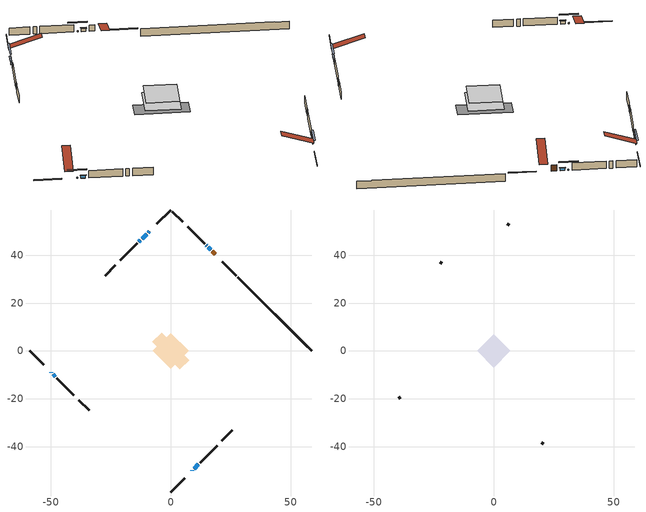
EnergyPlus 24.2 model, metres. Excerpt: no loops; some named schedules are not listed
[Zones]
conditioned space
 floor adiabatic (AdiabaticFloorConstruction): -7.43,0 0,7.43 7.43,0 0,-7.43 z1.4
 floor foundation (Slab1 construction): -7.7,3.86 -3.86,7.7 7.7,-3.86 3.86,-7.7 z-1.19
 wall outside (RimJoist1 construction): 0,-58.81 5.78,-53.03 / -58.81,0 -53.03,-5.78 / 0,58.81 -5.78,53.03 / 27.33,31.48 21.55,37.25 z1.4:1.7
 wall outside (AdiabaticWallConstruction 1): 18.47,40.34 17.26,41.55 z1.4:3.43
 wall outside (AdiabaticWallConstruction): 16.6,42.21 15.63,43.18 / -49.09,-9.72 -48.12,-10.69 z1.4:2.31; 14.98,43.83 14.78,44.03 / 8.86,-49.94 9.06,-49.75 / -49.94,-8.86 -49.75,-9.06 z1.4:1.77; -8.87,49.94 -9.45,49.36 z1.4:1.76; -10.1,48.7 -11.98,46.83 z1.4:2.56; -12.64,46.17 -13.26,45.55 z1.4:2.57; 9.72,-49.09 11.56,-47.25 z1.4:3.12
 wall outside (Wall1 construction): 12.22,-46.59 19.31,-39.5 / -47.46,-11.34 -40.37,-18.44 / -13.92,44.89 -21.01,37.8 / 14.13,44.68 7.03,51.78 z1.4:3.84
 wall outside (Wall3 construction): 21.36,-37.45 25.69,-33.12 / -38.33,-20.48 -34,-24.81 / -23.06,35.75 -27.39,31.42 / 4.99,53.82 0.66,58.15 z1.4:3.84
 wall foundation (FoundationWall1 construction): 27.99,30.82,-1.19 27.99,30.82,1.4 55.73,3.08,1.4 55.73,3.08,1.26 58.81,0,1.26 58.81,0,-1.19
 window (WindowConstruction): 16.6,42.21 15.63,43.18 z1.4:2.31
 window (WindowConstruction 5): 14.98,43.83 14.78,44.03 z1.4:1.76
 window (WindowConstruction 6): -8.87,49.94 -9.45,49.36 z1.4:1.76
 window (WindowConstruction 7): 8.87,-49.94 9.06,-49.75 z1.4:1.76
 window (WindowConstruction 8): -49.94,-8.87 -49.75,-9.06 z1.4:1.76
 window (WindowConstruction 1): -10.11,48.7 -11.98,46.83 z1.4:2.56
 window (WindowConstruction 2): -12.64,46.17 -13.26,45.55 z1.4:2.56
 window (WindowConstruction 3): 9.72,-49.09 11.56,-47.25 z1.4:3.12
 window (WindowConstruction 4): -49.09,-9.72 -48.12,-10.69 z1.4:2.31
 door (Door): 18.46,40.34 17.26,41.55 z1.4:3.43
 ceiling adiabatic (AdiabaticFloorConstruction): 0,-7.43 7.43,0 0,7.43 -7.43,0 z1.4
attic - vented
 floor to conditioned space (Floor1 construction Reversed): -6.92,0 0,6.92 6.92,0 0,-6.92 z3.84
 wall outside (Wall2 construction): 19.97,-38.84 20.7,-38.11 / -39.71,-19.09 -38.98,-19.83 / -21.67,37.14 -22.4,36.41 / 6.37,52.43 5.64,53.17 z1.4:3.84
 roof outside (Roof1 construction): 8.21,-50.6,3.84 1.47,-43.86,7.01 -0.3,-45.64,7.01 6.43,-52.37,3.84; -50.6,-8.21,3.84 -43.86,-1.47,7.01 -45.64,0.3,7.01 -52.37,-6.43,3.84; -8.21,50.6,3.84 -1.47,43.86,7.01 0.3,45.64,7.01 -6.43,52.37,3.84; 19.12,39.69,3.84 12.38,32.95,7.01 14.16,31.17,7.01 20.9,37.91,3.84
shading: 15.49,43.32 16.74,42.06 17.04,42.36 15.78,43.61 z2.51; 12.87,45.94 16.89,41.92 17.18,42.21 13.16,46.23 z4.47; -11.36,47.44 -6.95,51.86 -7.24,52.15 -11.66,47.74 z4.47; 10.98,-47.83 6.95,-51.86 7.24,-52.15 11.27,-48.12 z4.47; -47.83,-10.98 -51.86,-6.95 -52.15,-7.24 -48.12,-11.27 z4.47; -12.12,46.69 -9.96,48.85 -10.25,49.14 -12.41,46.98 z2.77; -13.4,45.4 -12.5,46.31 -12.79,46.6 -13.7,45.69 z2.77; 11.7,-47.1 9.58,-49.23 9.87,-49.52 12,-47.4 z3.32; -47.98,-10.83 -49.23,-9.58 -49.52,-9.87 -48.27,-11.12 z2.51
[Building]
Building 1: Terrain=Suburbs
[Site:Location]
Winnipeg Intl AP_MB: Latitude {deg}=49.91; Longitude {deg}=-97.24; Time Zone {hr}=-6; Elevation {m}=239; Keep Site Location Information=Yes
[Site:GroundTemperature:Shallow]
-2.46526, -5.11642, -5.32873, -4.07063, 0.979979, 6.00706, 10.3653, 13.1261, 13.3606, 11.1152, 6.8681, 1.99523
[Site:WaterMainsTemperature]
Calculation Method=Schedule; Temperature Schedule=mains temperature schedule
[Material] Roughness=Rough; Thermal Absorptance=0.9
Name | Thickness {m} | Conductivity {W/m-K} | Density {kg/m3} | Specific Heat {J/kg-K} | Solar Absorptance | Visible Absorptance
asphalt or fiberglass shingles | 0.00635 | 0.162714 | 1121.4 | 1465.45 | 0.84 | 0.84
ceiling loosefill ins | 0.169333 | 0.0480833 | 16.02 | 1046.75 | 0.7 | 0.7
ceiling stud and cavity | 0.1397 | 0.0890429 | 65.682 | 1177.47 | 0.7 | 0.7
concrete 4.0 in. | 0.1016 | 1.803125 | 2242.8 | 837.4 | 0.7 | 0.7
concrete 8.0 in. | 0.2032 | 1.803125 | 2242.8 | 837.4 | 0.7 | 0.7
door material | 0.04445 | 0.053851 | 512.64 | 1214.23 | 0.7 | 0.7
exterior vertical ins | 0.0430808 | 0.029427 | 32.04 | 1214.23 | 0.7 | 0.7
floor covering | 0.0127 | 0.0433444 | 54.468 | 1339.84 | 0.6 | 0.6
floor rigid ins; wall rigid ins 1 | 0.512978 | 0.029427 | 32.04 | 1214.23 | 0.7 | 0.7
floor stud and cavity | 0.1397 | 1.75129 | 37.0049 | 1207.88 | 0.7 | 0.7
furniture material conditioned space 1 | 0.1524 | 0.115458 | 640.8 | 1214.23 | 0.6 | 0.6
gypsum board | 0.0127 | 0.160291 | 801 | 837.4 | 0.6 | 0.6
gypsum board 1 | 0.0127 | 0.160291 | 801 | 837.4 | 0.7 | 0.7
osb sheathing 0.5 in. | 0.0127 | 0.115458 | 512.64 | 1214.23 | 0.7 | 0.7
osb sheathing 0.75 in. | 0.01905 | 0.115458 | 512.64 | 1214.23 | 0.7 | 0.7
osb sheathing 2.0 in. | 0.0508 | 0.115458 | 512.64 | 1214.23 | 0.7 | 0.7
rim joist rigid ins; wall rigid ins | 0.051816 | 0.029427 | 32.04 | 1214.23 | 0.7 | 0.7
rim joist stud and cavity | 0.0508 | 0.0402607 | 125.044 | 1163.47 | 0.6 | 0.6
wall stud and cavity | 0.1397 | 0.215597 | 139.0536 | 1170.24 | 0.7 | 0.7
wall stud and cavity 1 | 0.0889 | 6.1454 | 50.32683 | 1063.81 | 0.6 | 0.6
wall stud and cavity 2 | 0.1397 | 0.242149 | 139.0536 | 1170.24 | 0.7 | 0.7
wall stud and cavity 3 | 0.0889 | 0.380278 | 52.3479 | 1209.89 | 0.7 | 0.7
wall stud and cavity 4 | 0.0889 | 0.391764 | 83.0341 | 1211.67 | 0.7 | 0.7
wood siding | 0.0254 | 0.102417 | 544.68 | 1172.36 | 0.4 | 0.4
wood siding 1 | 0.00254 | 0.102417 | 544.68 | 1172.36 | 0.4 | 0.4
wood siding 2; wood siding 3; wood siding 4 | 0.0254 | 0.102417 | 544.68 | 1172.36 | 0.7 | 0.7
[WindowMaterial:SimpleGlazingSystem]
Name | U-Factor {W/m2-K} | Solar Heat Gain Coefficient
WindowMaterial | 2.333658 | 0.55
WindowMaterial 1 | 2.26098 | 0.58
WindowMaterial 2 | 2.268361 | 0.58
WindowMaterial 3 | 2.17127 | 0.61
WindowMaterial 4 | 2.67377 | 0.39
[Construction]
AdiabaticFloorConstruction: floor stud and cavity, floor rigid ins, osb sheathing 0.75 in., floor covering
AdiabaticWallConstruction: wood siding 3, wall rigid ins 1, wall stud and cavity 3, gypsum board
AdiabaticWallConstruction 1: wood siding 4, wall rigid ins 1, wall stud and cavity 3, gypsum board
Door: door material
Floor1 construction Reversed: gypsum board, ceiling stud and cavity, ceiling loosefill ins
FoundationWall1 construction: concrete 8.0 in., gypsum board 1
furniture construction conditioned space 1: furniture material conditioned space 1
PartitionWallConstruction: gypsum board, wall stud and cavity 4, gypsum board
RimJoist1 construction: wood siding 2, rim joist rigid ins, osb sheathing 2.0 in., rim joist stud and cavity
Roof1 construction: asphalt or fiberglass shingles
Slab1 construction: concrete 4.0 in.
Wall1 construction: wood siding, wall rigid ins, osb sheathing 0.5 in., wall stud and cavity, gypsum board
Wall2 construction: wood siding 1, wall stud and cavity 1
Wall3 construction: wood siding, wall rigid ins, osb sheathing 0.5 in., wall stud and cavity 2, gypsum board
WindowConstruction; WindowConstruction 4: WindowMaterial
WindowConstruction 1: WindowMaterial 1
WindowConstruction 2: WindowMaterial 2
WindowConstruction 3: WindowMaterial 3
WindowConstruction 5; WindowConstruction 6; WindowConstruction 7; WindowConstruction 8: WindowMaterial 4
[Zone] Multiplier=1; Part of Total Floor Area=Yes
Name | Volume {m3}
attic - vented | 49.3343
conditioned space | 498.3
[Space]
Name | Zone | Volume {m3}
attic - vented 1 | attic - vented | 49.3343
conditioned space 1 | conditioned space | 498.3
[ZoneInfiltration:EffectiveLeakageArea]
infil attic - vented 1: Zone or Space=attic - vented 1; Schedule=Always On Discrete; Effective Air Leakage Area {cm2}=3189.67; Stack Coefficient=0.000390411; Wind Coefficient=1.335e-05
[ZoneMixing]
whole house fan mix: Zone or Space=attic - vented; Schedule=Always On Continuous; Design Flow Rate Calculation Method=Flow/Zone; Design Flow Rate {m3/s}=0; Source Zone or Space=conditioned space
[SurfaceProperty:ExposedFoundationPerimeter]
Slab1: Exposed Perimeter Calculation Method=TotalExposedPerimeter; Total Exposed Perimeter {m}=43.586
[InternalMass] Zone or ZoneList=conditioned space; Space or SpaceList=conditioned space 1
Name | Construction | Surface Area {m2}
furniture mass conditioned space 1 | furniture construction conditioned space 1 | 79.7201
partition wall mass | PartitionWallConstruction | 199.3
[Lights]
interior lighting: Zone or ZoneList or Space or SpaceList=conditioned space 1; Schedule=interior lighting schedule; Design Level Calculation Method=LightingLevel; Lighting Level {W}=343.2; Return Air Fraction=0; Fraction Radiant=0.6; Fraction Visible=0.2; Fraction Replaceable=1
[People]
occupants: Zone or ZoneList or Space or SpaceList=conditioned space 1; Number of People Schedule=occupants schedule; Number of People Calculation Method=People; Number of People=3; Fraction Radiant=0.314171; Sensible Heat Fraction=0.56303; Activity Level Schedule=occupants activity schedule; Carbon Dioxide Generation Rate {m3/s-W}=0; Enable ASHRAE 55 Comfort Warnings=No; Mean Radiant Temperature Calculation Type=EnclosureAveraged
[ElectricEquipment] Zone or ZoneList or Space or SpaceList=conditioned space 1; Design Level Calculation Method=EquipmentLevel
Name | Schedule | Design Level {W} | Fraction Latent | Fraction Radiant | Fraction Lost
clothes dryer | clothes dryer schedule | 140.772 | 0.015 | 0.081 | 0.85
clothes washer | clothes washer schedule | 32.1985 | 0.03 | 0.162 | 0.7
cooking range | cooking range schedule | 215.147 | 0.08 | 0.432 | 0.2
dishwasher | dishwasher schedule | 66.8632 | 0.3 | 0.18 | 0.4
fridge | fridge schedule | 72.9452 | 0 | 0.6 | 0
mech vent house fan | mech vent house fan schedule | 10 | 0 | 0 | 1
mech vent house fan cfis | mech vent house fan cfis schedule | 0 | 0 | 0 | 0
misc plug loads | misc plug loads schedule | 494.7 | 0.045 | 0.513 | 0.1
whole house fan | Always On Discrete | 0 | 0 | 0 | 1
[OtherEquipment] Zone or ZoneList or Space or SpaceList=conditioned space 1; Design Level Calculation Method=EquipmentLevel
Name | Fuel Type | Schedule | Design Level {W} | Fraction Latent | Fraction Radiant | Fraction Lost
clothes dryer 1 | Electricity | clothes dryer schedule | 0 | 0.015 | 0.081 | 0.85
cooking range 1 | Electricity | cooking range schedule | 0 | 0.08 | 0.432 | 0.2
general water use latent | None | general water use schedule | 62.594 | 1 | 0 | 0
general water use sensible | None | general water use schedule | -61.6891 | 0 | 0.6 | 0
mech vent house fan latent load | None | Always On Discrete | 0 | 1 | 0 | 0
mech vent house fan sensible load | None | Always On Discrete | 0 | 0 | 0 | 0
water heater energy adjustment1 | NaturalGas | Always On Discrete | 0.01 | 0 | 0 | 1
[ZoneInfiltration:DesignFlowRate] Zone or ZoneList or Space or SpaceList=conditioned space 1; Schedule=Always On Discrete; Design Flow Rate Calculation Method=Flow/Zone; Design Flow Rate {m3/s}=0
infil flow; natural vent flow; whole house fan flow
[AvailabilityManager:Scheduled]
central ac and furnace airloop Availability Manager: Schedule=Always On Discrete
[Foundation:Kiva]
Foundation Kiva 1: Initial Indoor Air Temperature {C}=21; Wall Height Above Grade {m}=1.40001; Wall Depth Below Slab {m}=0.2032; Custom Block Material Name 1=exterior vertical ins; Custom Block Depth 1 {m}=2.59001; Custom Block X Position 1 {m}=0.2159; Custom Block Z Position 1 {m}=0
[Foundation:Kiva:Settings]
Soil Conductivity {W/m-K}=0.849921; Soil Density {kg/m3}=1842.3; Soil Specific Heat {J/kg-K}=418.7; Ground Solar Absorptivity=0.9; Ground Thermal Absorptivity=0.9; Ground Surface Roughness {m}=0.03; Far-Field Width {m}=40; Deep-Ground Boundary Condition=ZeroFlux; Deep-Ground Depth {m}=40; Minimum Cell Dimension {m}=0.2; Maximum Cell Growth Coefficient=3; Simulation Timestep=Timestep
[Exterior:Lights]
exterior lighting: Schedule=exterior lighting schedule; Design Level {W}=75.6
[EnergyManagementSystem:GlobalVariable]
central_ac_and_furnace_airloop_Fan_RTF
infil_program_Qfan
infil_program_Qinf
natural_vent_program_Qnv
natural_vent_program_Qwhf
[EnergyManagementSystem:Sensor]
Name | Output:Variable or Output:Meter Index Key | Output:Variable or Output:Meter
airflow_gain | infil flow | Infiltration Sensible Heat Gain Energy
airflow_gain_1 | natural vent flow | Infiltration Sensible Heat Gain Energy
airflow_gain_2 | whole house fan flow | Infiltration Sensible Heat Gain Energy
airflow_loss | infil flow | Infiltration Sensible Heat Loss Energy
airflow_loss_1 | natural vent flow | Infiltration Sensible Heat Loss Energy
airflow_loss_2 | whole house fan flow | Infiltration Sensible Heat Loss Energy
clg_load_cond |  | Cooling:EnergyTransfer:Zone:CONDITIONED SPACE
clg_sp_s; clg_sp_s_1 | cooling setpoint | Schedule Value
clothes_dryer_exhaust_0_sch_s | clothes dryer exhaust 0 schedule | Schedule Value
cool_season | cooling season schedule | Schedule Value
htg_load_cond |  | Heating:EnergyTransfer:Zone:CONDITIONED SPACE
htg_sp_s; htg_sp_s_1 | heating setpoint | Schedule Value
ig_ee_conv | clothes dryer | Electric Equipment Convective Heating Energy
ig_ee_conv_2 | cooking range | Electric Equipment Convective Heating Energy
ig_ee_conv_4 | fridge | Electric Equipment Convective Heating Energy
ig_ee_conv_5 | misc plug loads | Electric Equipment Convective Heating Energy
ig_ee_conv_6 | whole house fan | Electric Equipment Convective Heating Energy
ig_ee_rad | clothes dryer | Electric Equipment Radiant Heating Energy
ig_ee_rad_2 | cooking range | Electric Equipment Radiant Heating Energy
ig_ee_rad_4 | fridge | Electric Equipment Radiant Heating Energy
ig_ee_rad_5 | misc plug loads | Electric Equipment Radiant Heating Energy
ig_ee_rad_6 | whole house fan | Electric Equipment Radiant Heating Energy
ig_lgt_conv | interior lighting | Lights Convective Heating Energy
ig_lgt_rad | interior lighting | Lights Radiant Heating Energy
ig_lgt_vis | interior lighting | Lights Visible Radiation Heating Energy
ig_oe_conv | clothes dryer 1 | Other Equipment Convective Heating Energy
ig_oe_conv_1 | cooking range 1 | Other Equipment Convective Heating Energy
ig_oe_conv_2 | general water use latent | Other Equipment Convective Heating Energy
ig_oe_conv_3 | general water use sensible | Other Equipment Convective Heating Energy
ig_oe_conv_4 | water heater energy adjustment1 | Other Equipment Convective Heating Energy
ig_oe_rad | clothes dryer 1 | Other Equipment Radiant Heating Energy
ig_oe_rad_1 | cooking range 1 | Other Equipment Radiant Heating Energy
ig_oe_rad_2 | general water use latent | Other Equipment Radiant Heating Energy
ig_oe_rad_3 | general water use sensible | Other Equipment Radiant Heating Energy
ig_oe_rad_4 | water heater energy adjustment1 | Other Equipment Radiant Heating Energy
ig_ppl_conv | occupants | People Convective Heating Energy
ig_ppl_rad | occupants | People Radiant Heating Energy
im_conv | furniture mass conditioned space 1 | Surface Inside Face Convection Heat Gain Energy
im_conv_1 | partition wall mass | Surface Inside Face Convection Heat Gain Energy
im_ig | furniture mass conditioned space 1 | Surface Inside Face Internal Gains Radiation Heat Gain Energy
im_ig_1 | partition wall mass | Surface Inside Face Internal Gains Radiation Heat Gain Energy
im_lgt | furniture mass conditioned space 1 | Surface Inside Face Lights Radiation Heat Gain Energy
im_lgt_1 | partition wall mass | Surface Inside Face Lights Radiation Heat Gain Energy
im_sol | furniture mass conditioned space 1 | Surface Inside Face Solar Radiation Heat Gain Energy
im_sol_1 | partition wall mass | Surface Inside Face Solar Radiation Heat Gain Energy
im_surf | furniture mass conditioned space 1 | Surface Inside Face Net Surface Thermal Radiation Heat Gain Energy
im_surf_1 | partition wall mass | Surface Inside Face Net Surface Thermal Radiation Heat Gain Energy
mv_conv | mech vent house fan | Electric Equipment Convective Heating Energy
mv_conv_1 | mech vent house fan cfis | Electric Equipment Convective Heating Energy
mv_conv_2 | mech vent house fan latent load | Other Equipment Convective Heating Energy
mv_conv_3 | mech vent house fan sensible load | Other Equipment Convective Heating Energy
mv_rad | mech vent house fan | Electric Equipment Radiant Heating Energy
mv_rad_1 | mech vent house fan cfis | Electric Equipment Radiant Heating Energy
mv_rad_2 | mech vent house fan latent load | Other Equipment Radiant Heating Energy
mv_rad_3 | mech vent house fan sensible load | Other Equipment Radiant Heating Energy
natural_vent_s | natural vent schedule | Schedule Value
out_pb_s |  | Site Outdoor Air Barometric Pressure
out_wt_s |  | Site Outdoor Air Humidity Ratio
site_vw_s |  | Site Wind Speed
ss_back_out | Window1 | Surface Window Shortwave from Zone Back Out Window Heat Transfer Rate
ss_back_out_1 | Window11 | Surface Window Shortwave from Zone Back Out Window Heat Transfer Rate
ss_back_out_2 | Window12 | Surface Window Shortwave from Zone Back Out Window Heat Transfer Rate
ss_back_out_3 | Window15 | Surface Window Shortwave from Zone Back Out Window Heat Transfer Rate
ss_back_out_4 | Window16 | Surface Window Shortwave from Zone Back Out Window Heat Transfer Rate
ss_back_out_5 | Window3 | Surface Window Shortwave from Zone Back Out Window Heat Transfer Rate
ss_back_out_6 | Window4 | Surface Window Shortwave from Zone Back Out Window Heat Transfer Rate
ss_back_out_7 | Window7 | Surface Window Shortwave from Zone Back Out Window Heat Transfer Rate
ss_back_out_8 | Window9 | Surface Window Shortwave from Zone Back Out Window Heat Transfer Rate
ss_conv | Door1 | Surface Inside Face Convection Heat Gain Energy
ss_conv_1 | Window1 | Surface Inside Face Convection Heat Gain Energy
ss_conv_2 | Window11 | Surface Inside Face Convection Heat Gain Energy
ss_conv_3 | Window12 | Surface Inside Face Convection Heat Gain Energy
ss_conv_4 | Window15 | Surface Inside Face Convection Heat Gain Energy
ss_conv_5 | Window16 | Surface Inside Face Convection Heat Gain Energy
ss_conv_6 | Window3 | Surface Inside Face Convection Heat Gain Energy
ss_conv_7 | Window4 | Surface Inside Face Convection Heat Gain Energy
ss_conv_8 | Window7 | Surface Inside Face Convection Heat Gain Energy
ss_conv_9 | Window9 | Surface Inside Face Convection Heat Gain Energy
ss_ig | Door1 | Surface Inside Face Internal Gains Radiation Heat Gain Energy
ss_ig_1 | Window1 | Surface Inside Face Internal Gains Radiation Heat Gain Energy
ss_ig_2 | Window11 | Surface Inside Face Internal Gains Radiation Heat Gain Energy
ss_ig_3 | Window12 | Surface Inside Face Internal Gains Radiation Heat Gain Energy
ss_ig_4 | Window15 | Surface Inside Face Internal Gains Radiation Heat Gain Energy
ss_ig_5 | Window16 | Surface Inside Face Internal Gains Radiation Heat Gain Energy
ss_ig_6 | Window3 | Surface Inside Face Internal Gains Radiation Heat Gain Energy
ss_ig_7 | Window4 | Surface Inside Face Internal Gains Radiation Heat Gain Energy
ss_ig_8 | Window7 | Surface Inside Face Internal Gains Radiation Heat Gain Energy
ss_ig_9 | Window9 | Surface Inside Face Internal Gains Radiation Heat Gain Energy
ss_lgt | Door1 | Surface Inside Face Lights Radiation Heat Gain Energy
ss_sol | Door1 | Surface Inside Face Solar Radiation Heat Gain Energy
ss_surf | Door1 | Surface Inside Face Net Surface Thermal Radiation Heat Gain Energy
ss_surf_1 | Window1 | Surface Inside Face Net Surface Thermal Radiation Heat Gain Energy
ss_surf_2 | Window11 | Surface Inside Face Net Surface Thermal Radiation Heat Gain Energy
ss_surf_3 | Window12 | Surface Inside Face Net Surface Thermal Radiation Heat Gain Energy
ss_surf_4 | Window15 | Surface Inside Face Net Surface Thermal Radiation Heat Gain Energy
ss_surf_5 | Window16 | Surface Inside Face Net Surface Thermal Radiation Heat Gain Energy
ss_surf_6 | Window3 | Surface Inside Face Net Surface Thermal Radiation Heat Gain Energy
ss_surf_7 | Window4 | Surface Inside Face Net Surface Thermal Radiation Heat Gain Energy
ss_surf_8 | Window7 | Surface Inside Face Net Surface Thermal Radiation Heat Gain Energy
ss_surf_9 | Window9 | Surface Inside Face Net Surface Thermal Radiation Heat Gain Energy
ss_trans_in | Window1 | Surface Window Transmitted Solar Radiation Rate
ss_trans_in_1 | Window11 | Surface Window Transmitted Solar Radiation Rate
ss_trans_in_2 | Window12 | Surface Window Transmitted Solar Radiation Rate
ss_trans_in_3 | Window15 | Surface Window Transmitted Solar Radiation Rate
ss_trans_in_4 | Window16 | Surface Window Transmitted Solar Radiation Rate
ss_trans_in_5 | Window3 | Surface Window Transmitted Solar Radiation Rate
ss_trans_in_6 | Window4 | Surface Window Transmitted Solar Radiation Rate
ss_trans_in_7 | Window7 | Surface Window Transmitted Solar Radiation Rate
ss_trans_in_8 | Window9 | Surface Window Transmitted Solar Radiation Rate
ss_trans_out | Window1 | Surface Inside Face Initial Transmitted Diffuse Transmitted Out Window Solar Radiation Rate
ss_trans_out_1 | Window11 | Surface Inside Face Initial Transmitted Diffuse Transmitted Out Window Solar Radiation Rate
ss_trans_out_2 | Window12 | Surface Inside Face Initial Transmitted Diffuse Transmitted Out Window Solar Radiation Rate
ss_trans_out_3 | Window15 | Surface Inside Face Initial Transmitted Diffuse Transmitted Out Window Solar Radiation Rate
ss_trans_out_4 | Window16 | Surface Inside Face Initial Transmitted Diffuse Transmitted Out Window Solar Radiation Rate
ss_trans_out_5 | Window3 | Surface Inside Face Initial Transmitted Diffuse Transmitted Out Window Solar Radiation Rate
ss_trans_out_6 | Window4 | Surface Inside Face Initial Transmitted Diffuse Transmitted Out Window Solar Radiation Rate
ss_trans_out_7 | Window7 | Surface Inside Face Initial Transmitted Diffuse Transmitted Out Window Solar Radiation Rate
ss_trans_out_8 | Window9 | Surface Inside Face Initial Transmitted Diffuse Transmitted Out Window Solar Radiation Rate
s_conv | Floor1 | Surface Inside Face Convection Heat Gain Energy
s_conv_1 | FoundationWall1 | Surface Inside Face Convection Heat Gain Energy
s_conv_10 | Wall1:225 | Surface Inside Face Convection Heat Gain Energy
s_conv_11 | Wall1:315 | Surface Inside Face Convection Heat Gain Energy
s_conv_12 | Wall1:45 | Surface Inside Face Convection Heat Gain Energy
s_conv_13 | Wall3:135 | Surface Inside Face Convection Heat Gain Energy
s_conv_14 | Wall3:225 | Surface Inside Face Convection Heat Gain Energy
s_conv_15 | Wall3:315 | Surface Inside Face Convection Heat Gain Energy
s_conv_16 | Wall3:45 | Surface Inside Face Convection Heat Gain Energy
s_conv_2 | inferred conditioned ceiling | Surface Inside Face Convection Heat Gain Energy
s_conv_3 | inferred conditioned floor | Surface Inside Face Convection Heat Gain Energy
s_conv_4 | RimJoist1:135 | Surface Inside Face Convection Heat Gain Energy
s_conv_5 | RimJoist1:225 | Surface Inside Face Convection Heat Gain Energy
s_conv_6 | RimJoist1:315 | Surface Inside Face Convection Heat Gain Energy
s_conv_7 | RimJoist1:45 | Surface Inside Face Convection Heat Gain Energy
s_conv_8 | Slab1 | Surface Inside Face Convection Heat Gain Energy
s_conv_9 | Wall1:135 | Surface Inside Face Convection Heat Gain Energy
s_ig | Floor1 | Surface Inside Face Internal Gains Radiation Heat Gain Energy
s_ig_1 | FoundationWall1 | Surface Inside Face Internal Gains Radiation Heat Gain Energy
s_ig_10 | Wall1:225 | Surface Inside Face Internal Gains Radiation Heat Gain Energy
s_ig_11 | Wall1:315 | Surface Inside Face Internal Gains Radiation Heat Gain Energy
s_ig_12 | Wall1:45 | Surface Inside Face Internal Gains Radiation Heat Gain Energy
s_ig_13 | Wall3:135 | Surface Inside Face Internal Gains Radiation Heat Gain Energy
s_ig_14 | Wall3:225 | Surface Inside Face Internal Gains Radiation Heat Gain Energy
s_ig_15 | Wall3:315 | Surface Inside Face Internal Gains Radiation Heat Gain Energy
s_ig_16 | Wall3:45 | Surface Inside Face Internal Gains Radiation Heat Gain Energy
s_ig_2 | inferred conditioned ceiling | Surface Inside Face Internal Gains Radiation Heat Gain Energy
s_ig_3 | inferred conditioned floor | Surface Inside Face Internal Gains Radiation Heat Gain Energy
s_ig_4 | RimJoist1:135 | Surface Inside Face Internal Gains Radiation Heat Gain Energy
s_ig_5 | RimJoist1:225 | Surface Inside Face Internal Gains Radiation Heat Gain Energy
s_ig_6 | RimJoist1:315 | Surface Inside Face Internal Gains Radiation Heat Gain Energy
s_ig_7 | RimJoist1:45 | Surface Inside Face Internal Gains Radiation Heat Gain Energy
s_ig_8 | Slab1 | Surface Inside Face Internal Gains Radiation Heat Gain Energy
s_ig_9 | Wall1:135 | Surface Inside Face Internal Gains Radiation Heat Gain Energy
s_lgt | Floor1 | Surface Inside Face Lights Radiation Heat Gain Energy
s_lgt_1 | FoundationWall1 | Surface Inside Face Lights Radiation Heat Gain Energy
s_lgt_10 | Wall1:225 | Surface Inside Face Lights Radiation Heat Gain Energy
s_lgt_11 | Wall1:315 | Surface Inside Face Lights Radiation Heat Gain Energy
s_lgt_12 | Wall1:45 | Surface Inside Face Lights Radiation Heat Gain Energy
s_lgt_13 | Wall3:135 | Surface Inside Face Lights Radiation Heat Gain Energy
s_lgt_14 | Wall3:225 | Surface Inside Face Lights Radiation Heat Gain Energy
s_lgt_15 | Wall3:315 | Surface Inside Face Lights Radiation Heat Gain Energy
s_lgt_16 | Wall3:45 | Surface Inside Face Lights Radiation Heat Gain Energy
s_lgt_2 | inferred conditioned ceiling | Surface Inside Face Lights Radiation Heat Gain Energy
s_lgt_3 | inferred conditioned floor | Surface Inside Face Lights Radiation Heat Gain Energy
s_lgt_4 | RimJoist1:135 | Surface Inside Face Lights Radiation Heat Gain Energy
s_lgt_5 | RimJoist1:225 | Surface Inside Face Lights Radiation Heat Gain Energy
s_lgt_6 | RimJoist1:315 | Surface Inside Face Lights Radiation Heat Gain Energy
s_lgt_7 | RimJoist1:45 | Surface Inside Face Lights Radiation Heat Gain Energy
s_lgt_8 | Slab1 | Surface Inside Face Lights Radiation Heat Gain Energy
s_lgt_9 | Wall1:135 | Surface Inside Face Lights Radiation Heat Gain Energy
s_sol | Floor1 | Surface Inside Face Solar Radiation Heat Gain Energy
